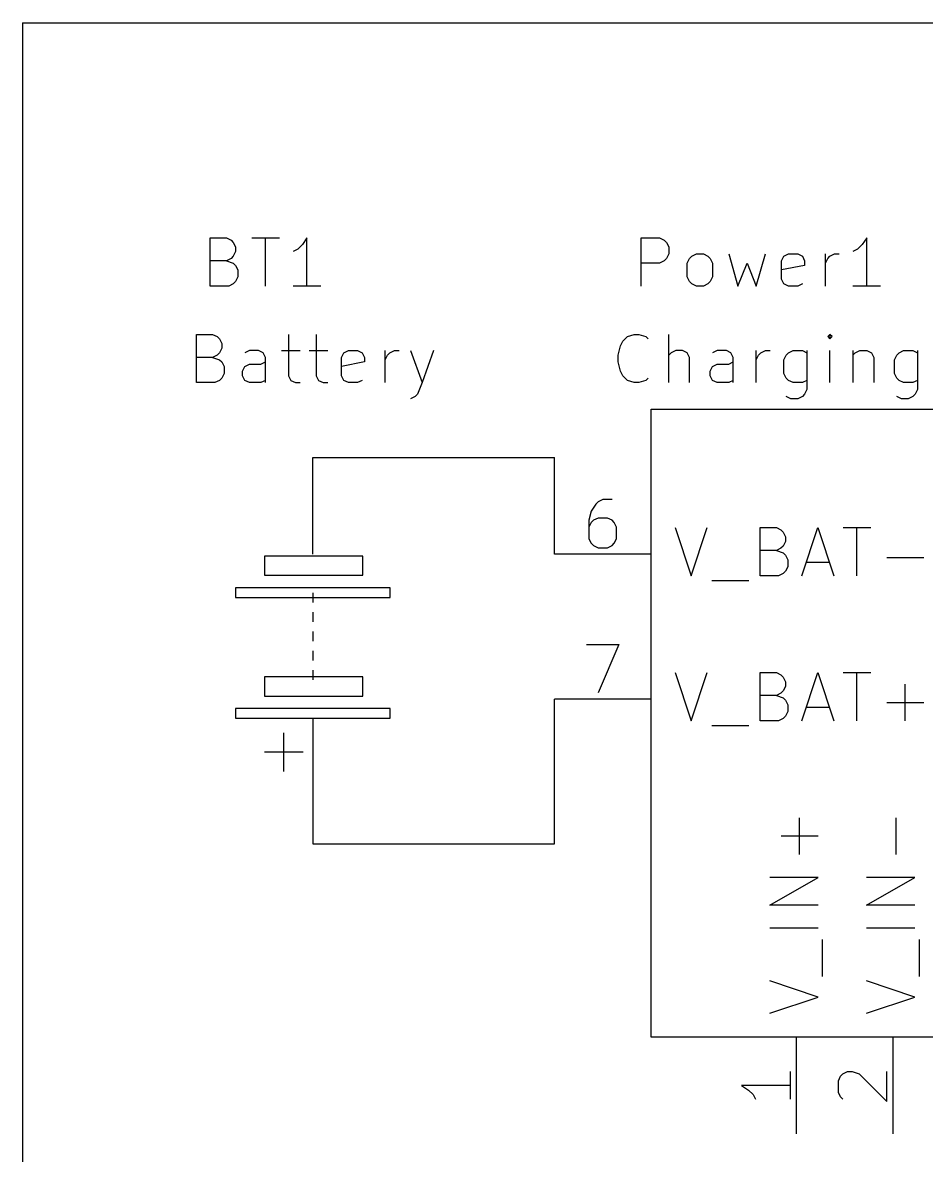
# Model space of a CAD drawing. Extents: x -4.8 to 16.7, y -9.4 to 5.7.
# Drawn here: x 8.327 to 10.43, y 3.058 to 5.695 of the extents above; entities that cross this region are included whole.
import ezdxf

# ---------------------------------------------------------------- set-up
doc = ezdxf.new("R2010")
doc.units = 0
doc.header["$MEASUREMENT"] = 0
for name, color, linetype in [('BLUE3', 171, 'CONTINUOUS'), ('CYAN2', 4, 'CONTINUOUS'), ('RED2', 1, 'CONTINUOUS'), ('RED3', 11, 'CONTINUOUS')]:
    doc.layers.add(name, color=color, linetype=linetype)
doc.layers.add('GREEN3', color=91, linetype='CONTINUOUS', lineweight=30)

msp = doc.modelspace()

# ---------------------------------------------------------------- linework, layer by layer
at = {"layer": 'BLUE3'}
for q in [(16.6523, 5.6953), (8.3273, -3.1922)]:
    msp.add_line((8.3273, 5.6953), q, dxfattribs=at)
at = {"layer": 'CYAN2', "linetype": 'Continuous'}
for p, q in [((8.7639, 5.082), (8.7639, 5.1945)), ((8.7639, 5.1945), (8.8014, 5.1945)), ((8.8014, 5.1945), (8.8122, 5.1891)), ((8.8122, 5.1891), (8.8175, 5.1837)), ((8.8175, 5.1837), (8.8229, 5.173)), ((8.8229, 5.173), (8.8229, 5.1623)), ((8.8604, 5.1945), (8.9247, 5.1945)), ((8.8925, 5.082), (8.8925, 5.1945)), ((8.9782, 5.1784), (8.9675, 5.1677)), ((8.9889, 5.1945), (8.9782, 5.1784)), ((8.9889, 5.082), (8.9889, 5.1945)), ((9.7667, 5.082), (9.7667, 5.1945)), ((9.7667, 5.1945), (9.8096, 5.1945)), ((9.7667, 5.082), (9.7667, 5.1945)), ((9.7667, 5.1945), (9.8096, 5.1945)), ((9.8096, 5.1945), (9.8203, 5.1891)), ((9.8096, 5.1945), (9.8203, 5.1891)), ((9.8203, 5.1891), (9.8257, 5.1837)), ((9.8203, 5.1891), (9.8257, 5.1837)), ((9.8257, 5.1837), (9.831, 5.173)), ((9.8257, 5.1837), (9.831, 5.173)), ((9.831, 5.173), (9.831, 5.157)), ((9.831, 5.173), (9.831, 5.157)), ((10.281, 5.1784), (10.2703, 5.1677)), ((10.281, 5.1784), (10.2703, 5.1677)), ((10.2917, 5.1945), (10.281, 5.1784)), ((10.2917, 5.1945), (10.281, 5.1784)), ((10.2917, 5.082), (10.2917, 5.1945)), ((10.2917, 5.082), (10.2917, 5.1945)), ((8.8122, 5.1462), (8.8014, 5.1409)), ((8.8175, 5.1516), (8.8122, 5.1462)), ((8.8229, 5.1623), (8.8175, 5.1516)), ((8.9675, 5.1677), (8.9568, 5.1623)), ((9.8257, 5.1462), (9.8203, 5.1409)), ((9.8257, 5.1462), (9.8203, 5.1409)), ((9.831, 5.157), (9.8257, 5.1462)), ((9.831, 5.157), (9.8257, 5.1462)), ((9.8739, 5.1355), (9.8792, 5.1462)), ((9.8739, 5.1355), (9.8792, 5.1462)), ((9.8792, 5.1462), (9.8846, 5.1516)), ((9.8792, 5.1462), (9.8846, 5.1516)), ((9.8846, 5.1516), (9.8953, 5.157)), ((9.8846, 5.1516), (9.8953, 5.157)), ((9.8953, 5.157), (9.9114, 5.157)), ((9.8953, 5.157), (9.9114, 5.157)), ((9.9114, 5.157), (9.9221, 5.1516)), ((9.9114, 5.157), (9.9221, 5.1516)), ((9.9221, 5.1516), (9.9275, 5.1462)), ((9.9221, 5.1516), (9.9275, 5.1462)), ((9.9275, 5.1462), (9.9328, 5.1355)), ((9.9275, 5.1462), (9.9328, 5.1355)), ((9.9703, 5.157), (9.9917, 5.082)), ((9.9703, 5.157), (9.9917, 5.082)), ((10.0346, 5.082), (10.056, 5.157)), ((10.0346, 5.082), (10.056, 5.157)), ((10.0935, 5.1409), (10.0989, 5.1516)), ((10.0935, 5.1409), (10.0989, 5.1516)), ((10.0989, 5.1516), (10.1096, 5.157)), ((10.0989, 5.1516), (10.1096, 5.157)), ((10.1096, 5.157), (10.131, 5.157)), ((10.1096, 5.157), (10.131, 5.157)), ((10.131, 5.157), (10.1417, 5.1516)), ((10.131, 5.157), (10.1417, 5.1516)), ((10.1417, 5.1516), (10.1471, 5.1409)), ((10.1417, 5.1516), (10.1471, 5.1409)), ((10.1953, 5.082), (10.1953, 5.157)), ((10.1953, 5.082), (10.1953, 5.157)), ((10.1953, 5.1355), (10.2007, 5.1462)), ((10.1953, 5.1355), (10.2007, 5.1462)), ((10.2007, 5.1462), (10.206, 5.1516)), ((10.2007, 5.1462), (10.206, 5.1516)), ((10.206, 5.1516), (10.2167, 5.157)), ((10.206, 5.1516), (10.2167, 5.157)), ((10.2167, 5.157), (10.2274, 5.157)), ((10.2167, 5.157), (10.2274, 5.157)), ((10.2703, 5.1677), (10.2596, 5.1623)), ((10.2703, 5.1677), (10.2596, 5.1623)), ((8.8014, 5.1409), (8.7639, 5.1409)), ((8.8014, 5.1409), (8.8175, 5.1355)), ((8.8175, 5.1355), (8.8229, 5.1302)), ((8.8229, 5.1302), (8.8282, 5.1195)), ((8.8282, 5.1195), (8.8282, 5.1034)), ((9.8096, 5.1355), (9.7667, 5.1355)), ((9.8096, 5.1355), (9.7667, 5.1355)), ((9.8203, 5.1409), (9.8096, 5.1355)), ((9.8203, 5.1409), (9.8096, 5.1355)), ((9.8739, 5.1034), (9.8739, 5.1355)), ((9.8739, 5.1034), (9.8739, 5.1355)), ((9.9328, 5.1355), (9.9328, 5.1034)), ((9.9328, 5.1355), (9.9328, 5.1034)), ((9.9917, 5.082), (10.0132, 5.1355)), ((9.9917, 5.082), (10.0132, 5.1355)), ((10.0132, 5.1355), (10.0346, 5.082)), ((10.0132, 5.1355), (10.0346, 5.082)), ((10.0935, 5.098), (10.0935, 5.1409)), ((10.0935, 5.098), (10.0935, 5.1409)), ((10.1471, 5.1302), (10.0935, 5.1195)), ((10.1471, 5.1302), (10.0935, 5.1195)), ((10.1471, 5.1409), (10.1471, 5.1302)), ((10.1471, 5.1409), (10.1471, 5.1302)), ((8.8229, 5.0927), (8.8175, 5.0873)), ((8.8282, 5.1034), (8.8229, 5.0927)), ((9.8792, 5.0927), (9.8739, 5.1034)), ((9.8792, 5.0927), (9.8739, 5.1034)), ((9.8846, 5.0873), (9.8792, 5.0927)), ((9.8846, 5.0873), (9.8792, 5.0927)), ((9.9275, 5.0927), (9.9221, 5.0873)), ((9.9275, 5.0927), (9.9221, 5.0873)), ((9.9328, 5.1034), (9.9275, 5.0927)), ((9.9328, 5.1034), (9.9275, 5.0927)), ((10.0989, 5.0873), (10.0935, 5.098)), ((10.0989, 5.0873), (10.0935, 5.098)), ((8.8068, 5.082), (8.7639, 5.082)), ((8.8175, 5.0873), (8.8068, 5.082)), ((9.0211, 5.082), (8.9568, 5.082)), ((9.8953, 5.082), (9.8846, 5.0873)), ((9.8953, 5.082), (9.8846, 5.0873)), ((9.9114, 5.082), (9.8953, 5.082)), ((9.9114, 5.082), (9.8953, 5.082)), ((9.9221, 5.0873), (9.9114, 5.082)), ((9.9221, 5.0873), (9.9114, 5.082)), ((10.1096, 5.082), (10.0989, 5.0873)), ((10.1096, 5.082), (10.0989, 5.0873)), ((10.131, 5.082), (10.1096, 5.082)), ((10.131, 5.082), (10.1096, 5.082)), ((10.1417, 5.0873), (10.131, 5.082)), ((10.1417, 5.0873), (10.131, 5.082)), ((10.3239, 5.082), (10.2596, 5.082)), ((10.3239, 5.082), (10.2596, 5.082)), ((8.7318, 4.857), (8.7318, 4.9695)), ((8.7318, 4.9695), (8.7693, 4.9695)), ((8.7693, 4.9695), (8.78, 4.9641)), ((8.78, 4.9641), (8.7854, 4.9587)), ((8.9461, 4.9695), (8.9461, 4.873)), ((9.0104, 4.9695), (9.0104, 4.873)), ((9.7239, 4.9534), (9.7346, 4.9641)), ((9.7239, 4.9534), (9.7346, 4.9641)), ((9.7346, 4.9641), (9.7507, 4.9695)), ((9.7346, 4.9641), (9.7507, 4.9695)), ((9.7507, 4.9695), (9.7614, 4.9695)), ((9.7507, 4.9695), (9.7614, 4.9695)), ((9.7614, 4.9695), (9.7774, 4.9641)), ((9.7614, 4.9695), (9.7774, 4.9641)), ((9.7774, 4.9641), (9.7828, 4.9587)), ((9.7774, 4.9641), (9.7828, 4.9587)), ((9.831, 4.857), (9.831, 4.9695)), ((9.831, 4.857), (9.831, 4.9695)), ((10.206, 4.9695), (10.2007, 4.9641)), ((10.206, 4.9695), (10.2007, 4.9641)), ((10.2007, 4.9641), (10.206, 4.9587)), ((10.2007, 4.9641), (10.206, 4.9587)), ((10.2114, 4.9641), (10.206, 4.9695)), ((10.206, 4.9695), (10.206, 4.9587)), ((10.2114, 4.9641), (10.206, 4.9695)), ((10.206, 4.9695), (10.206, 4.9587)), ((10.206, 4.9587), (10.2114, 4.9641)), ((10.206, 4.9587), (10.2114, 4.9641)), ((8.7854, 4.9587), (8.7907, 4.948)), ((8.7907, 4.9373), (8.7854, 4.9266)), ((8.7907, 4.948), (8.7907, 4.9373)), ((9.7132, 4.9212), (9.7185, 4.9427)), ((9.7132, 4.9212), (9.7185, 4.9427)), ((9.7185, 4.9427), (9.7239, 4.9534)), ((9.7185, 4.9427), (9.7239, 4.9534)), ((8.7693, 4.9159), (8.7318, 4.9159)), ((8.78, 4.9212), (8.7693, 4.9159)), ((8.7693, 4.9159), (8.7854, 4.9105)), ((8.7854, 4.9266), (8.78, 4.9212)), ((8.7854, 4.9105), (8.7907, 4.9052)), ((8.855, 4.932), (8.8443, 4.9266)), ((8.8764, 4.932), (8.855, 4.932)), ((8.8871, 4.9266), (8.8764, 4.932)), ((8.8925, 4.9159), (8.8871, 4.9266)), ((8.8925, 4.857), (8.8925, 4.9159)), ((8.93, 4.932), (8.9729, 4.932)), ((8.9943, 4.932), (9.0372, 4.932)), ((9.0693, 4.9159), (9.0747, 4.9266)), ((9.0693, 4.873), (9.0693, 4.9159)), ((9.0747, 4.9266), (9.0854, 4.932)), ((9.0854, 4.932), (9.1068, 4.932)), ((9.1068, 4.932), (9.1175, 4.9266)), ((9.1175, 4.9266), (9.1229, 4.9159)), ((9.1229, 4.9159), (9.1229, 4.9052)), ((9.1711, 4.857), (9.1711, 4.932)), ((9.1711, 4.9105), (9.1764, 4.9212)), ((9.1764, 4.9212), (9.1818, 4.9266)), ((9.1818, 4.9266), (9.1925, 4.932)), ((9.1925, 4.932), (9.2032, 4.932)), ((9.23, 4.932), (9.2568, 4.857)), ((9.2836, 4.932), (9.2568, 4.857)), ((9.7132, 4.9052), (9.7132, 4.9212)), ((9.7132, 4.9052), (9.7132, 4.9212)), ((9.8364, 4.9266), (9.831, 4.9212)), ((9.8364, 4.9266), (9.831, 4.9212)), ((9.8471, 4.932), (9.8364, 4.9266)), ((9.8471, 4.932), (9.8364, 4.9266)), ((9.8632, 4.932), (9.8471, 4.932)), ((9.8632, 4.932), (9.8471, 4.932)), ((9.8739, 4.9266), (9.8632, 4.932)), ((9.8739, 4.9266), (9.8632, 4.932)), ((9.8792, 4.9159), (9.8739, 4.9266)), ((9.8792, 4.9159), (9.8739, 4.9266)), ((9.8792, 4.857), (9.8792, 4.9159)), ((9.8792, 4.857), (9.8792, 4.9159)), ((9.9435, 4.932), (9.9328, 4.9266)), ((9.9435, 4.932), (9.9328, 4.9266)), ((9.9649, 4.932), (9.9435, 4.932)), ((9.9649, 4.932), (9.9435, 4.932)), ((9.9757, 4.9266), (9.9649, 4.932)), ((9.9757, 4.9266), (9.9649, 4.932)), ((9.981, 4.9159), (9.9757, 4.9266)), ((9.981, 4.9159), (9.9757, 4.9266)), ((9.981, 4.857), (9.981, 4.9159)), ((9.981, 4.857), (9.981, 4.9159)), ((10.0346, 4.857), (10.0346, 4.932)), ((10.0346, 4.857), (10.0346, 4.932)), ((10.0346, 4.9105), (10.04, 4.9212)), ((10.0346, 4.9105), (10.04, 4.9212)), ((10.04, 4.9212), (10.0453, 4.9266)), ((10.04, 4.9212), (10.0453, 4.9266)), ((10.0453, 4.9266), (10.056, 4.932)), ((10.0453, 4.9266), (10.056, 4.932)), ((10.056, 4.932), (10.0667, 4.932)), ((10.056, 4.932), (10.0667, 4.932)), ((10.0989, 4.9105), (10.1042, 4.9212)), ((10.0989, 4.9105), (10.1042, 4.9212)), ((10.0989, 4.8784), (10.0989, 4.9105)), ((10.0989, 4.8784), (10.0989, 4.9105)), ((10.1042, 4.9212), (10.1096, 4.9266)), ((10.1042, 4.9212), (10.1096, 4.9266)), ((10.1096, 4.9266), (10.1203, 4.932)), ((10.1096, 4.9266), (10.1203, 4.932)), ((10.1203, 4.932), (10.1417, 4.932)), ((10.1203, 4.932), (10.1417, 4.932)), ((10.1417, 4.932), (10.1525, 4.9266)), ((10.1417, 4.932), (10.1525, 4.9266)), ((10.1525, 4.932), (10.1525, 4.8409)), ((10.1525, 4.932), (10.1525, 4.8409)), ((10.206, 4.857), (10.206, 4.932)), ((10.206, 4.857), (10.206, 4.932)), ((10.2596, 4.932), (10.2596, 4.857)), ((10.2596, 4.932), (10.2596, 4.857)), ((10.2596, 4.9212), (10.265, 4.9266)), ((10.2596, 4.9212), (10.265, 4.9266)), ((10.265, 4.9266), (10.2757, 4.932)), ((10.265, 4.9266), (10.2757, 4.932)), ((10.2757, 4.932), (10.2917, 4.932)), ((10.2757, 4.932), (10.2917, 4.932)), ((10.2917, 4.932), (10.3024, 4.9266)), ((10.2917, 4.932), (10.3024, 4.9266)), ((10.3024, 4.9266), (10.3078, 4.9159)), ((10.3024, 4.9266), (10.3078, 4.9159)), ((10.3078, 4.9159), (10.3078, 4.857)), ((10.3078, 4.9159), (10.3078, 4.857)), ((10.356, 4.9105), (10.3614, 4.9212)), ((10.356, 4.9105), (10.3614, 4.9212)), ((10.356, 4.8784), (10.356, 4.9105)), ((10.356, 4.8784), (10.356, 4.9105)), ((10.3614, 4.9212), (10.3667, 4.9266)), ((10.3614, 4.9212), (10.3667, 4.9266)), ((10.3667, 4.9266), (10.3775, 4.932)), ((10.3667, 4.9266), (10.3775, 4.932)), ((10.3775, 4.932), (10.3989, 4.932)), ((10.3775, 4.932), (10.3989, 4.932)), ((10.3989, 4.932), (10.4096, 4.9266)), ((10.3989, 4.932), (10.4096, 4.9266)), ((10.4096, 4.932), (10.4096, 4.8409)), ((10.4096, 4.932), (10.4096, 4.8409)), ((8.7907, 4.9052), (8.7961, 4.8945)), ((8.7961, 4.8945), (8.7961, 4.8784)), ((8.8389, 4.8837), (8.8443, 4.8945)), ((8.8389, 4.873), (8.8389, 4.8837)), ((8.8443, 4.8945), (8.855, 4.8998)), ((8.855, 4.8998), (8.8818, 4.8998)), ((8.8818, 4.8998), (8.8925, 4.9052)), ((9.1229, 4.9052), (9.0693, 4.8945)), ((9.7185, 4.8837), (9.7132, 4.9052)), ((9.7185, 4.8837), (9.7132, 4.9052)), ((9.7239, 4.873), (9.7185, 4.8837)), ((9.7239, 4.873), (9.7185, 4.8837)), ((9.9275, 4.8837), (9.9328, 4.8945)), ((9.9275, 4.8837), (9.9328, 4.8945)), ((9.9275, 4.873), (9.9275, 4.8837)), ((9.9275, 4.873), (9.9275, 4.8837)), ((9.9328, 4.8945), (9.9435, 4.8998)), ((9.9328, 4.8945), (9.9435, 4.8998)), ((9.9435, 4.8998), (9.9703, 4.8998)), ((9.9435, 4.8998), (9.9703, 4.8998)), ((9.9703, 4.8998), (9.981, 4.9052)), ((9.9703, 4.8998), (9.981, 4.9052)), ((8.7746, 4.857), (8.7318, 4.857)), ((8.7854, 4.8623), (8.7746, 4.857)), ((8.7907, 4.8677), (8.7854, 4.8623)), ((8.7961, 4.8784), (8.7907, 4.8677)), ((8.8443, 4.8623), (8.8389, 4.873)), ((8.855, 4.857), (8.8443, 4.8623)), ((8.8818, 4.857), (8.855, 4.857)), ((8.8925, 4.8623), (8.8818, 4.857)), ((8.9461, 4.873), (8.9514, 4.8623)), ((8.9514, 4.8623), (8.9622, 4.857)), ((8.9622, 4.857), (8.9729, 4.857)), ((9.0104, 4.873), (9.0157, 4.8623)), ((9.0157, 4.8623), (9.0264, 4.857)), ((9.0264, 4.857), (9.0372, 4.857)), ((9.0747, 4.8623), (9.0693, 4.873)), ((9.0854, 4.857), (9.0747, 4.8623)), ((9.1068, 4.857), (9.0854, 4.857)), ((9.1175, 4.8623), (9.1068, 4.857)), ((9.2568, 4.857), (9.2461, 4.8302)), ((9.7346, 4.8623), (9.7239, 4.873)), ((9.7346, 4.8623), (9.7239, 4.873)), ((9.7507, 4.857), (9.7346, 4.8623)), ((9.7507, 4.857), (9.7346, 4.8623)), ((9.7614, 4.857), (9.7507, 4.857)), ((9.7614, 4.857), (9.7507, 4.857)), ((9.7774, 4.8623), (9.7614, 4.857)), ((9.7774, 4.8623), (9.7614, 4.857)), ((9.7828, 4.8677), (9.7774, 4.8623)), ((9.7828, 4.8677), (9.7774, 4.8623)), ((9.9328, 4.8623), (9.9275, 4.873)), ((9.9328, 4.8623), (9.9275, 4.873)), ((9.9435, 4.857), (9.9328, 4.8623)), ((9.9435, 4.857), (9.9328, 4.8623)), ((9.9703, 4.857), (9.9435, 4.857)), ((9.9703, 4.857), (9.9435, 4.857)), ((9.981, 4.8623), (9.9703, 4.857)), ((9.981, 4.8623), (9.9703, 4.857)), ((10.1042, 4.8677), (10.0989, 4.8784)), ((10.1042, 4.8677), (10.0989, 4.8784)), ((10.1096, 4.8623), (10.1042, 4.8677)), ((10.1096, 4.8623), (10.1042, 4.8677)), ((10.1203, 4.857), (10.1096, 4.8623)), ((10.1203, 4.857), (10.1096, 4.8623)), ((10.1417, 4.857), (10.1203, 4.857)), ((10.1417, 4.857), (10.1203, 4.857)), ((10.1525, 4.8623), (10.1417, 4.857)), ((10.1525, 4.8623), (10.1417, 4.857)), ((10.3614, 4.8677), (10.356, 4.8784)), ((10.3614, 4.8677), (10.356, 4.8784)), ((10.3667, 4.8623), (10.3614, 4.8677)), ((10.3667, 4.8623), (10.3614, 4.8677)), ((10.3775, 4.857), (10.3667, 4.8623)), ((10.3775, 4.857), (10.3667, 4.8623)), ((10.3989, 4.857), (10.3775, 4.857)), ((10.3989, 4.857), (10.3775, 4.857)), ((10.4096, 4.8623), (10.3989, 4.857)), ((10.4096, 4.8623), (10.3989, 4.857)), ((9.2461, 4.8302), (9.2407, 4.8248)), ((10.1471, 4.8302), (10.1417, 4.8248)), ((10.1471, 4.8302), (10.1417, 4.8248)), ((10.1525, 4.8409), (10.1471, 4.8302)), ((10.1525, 4.8409), (10.1471, 4.8302)), ((10.4042, 4.8302), (10.3989, 4.8248)), ((10.4042, 4.8302), (10.3989, 4.8248)), ((10.4096, 4.8409), (10.4042, 4.8302)), ((10.4096, 4.8409), (10.4042, 4.8302)), ((9.2407, 4.8248), (9.23, 4.8195)), ((10.1149, 4.8195), (10.1042, 4.8248)), ((10.1149, 4.8195), (10.1042, 4.8248)), ((10.131, 4.8195), (10.1149, 4.8195)), ((10.131, 4.8195), (10.1149, 4.8195)), ((10.1417, 4.8248), (10.131, 4.8195)), ((10.1417, 4.8248), (10.131, 4.8195)), ((10.3721, 4.8195), (10.3614, 4.8248)), ((10.3721, 4.8195), (10.3614, 4.8248)), ((10.3882, 4.8195), (10.3721, 4.8195)), ((10.3882, 4.8195), (10.3721, 4.8195)), ((10.3989, 4.8248), (10.3882, 4.8195)), ((10.3989, 4.8248), (10.3882, 4.8195)), ((9.8456, 4.5195), (9.8831, 4.407)), ((9.8456, 4.5195), (9.8831, 4.407)), ((9.8831, 4.407), (9.9205, 4.5195)), ((9.8831, 4.407), (9.9205, 4.5195)), ((10.0438, 4.407), (10.0438, 4.5195)), ((10.0438, 4.5195), (10.0813, 4.5195)), ((10.0438, 4.407), (10.0438, 4.5195)), ((10.0438, 4.5195), (10.0813, 4.5195)), ((10.0813, 4.5195), (10.092, 4.5141)), ((10.0813, 4.5195), (10.092, 4.5141)), ((10.092, 4.5141), (10.0974, 4.5087)), ((10.092, 4.5141), (10.0974, 4.5087)), ((10.1402, 4.407), (10.1777, 4.5195)), ((10.1402, 4.407), (10.1777, 4.5195)), ((10.1777, 4.5195), (10.2152, 4.407)), ((10.1777, 4.5195), (10.2152, 4.407)), ((10.2366, 4.5195), (10.3009, 4.5195)), ((10.2366, 4.5195), (10.3009, 4.5195)), ((10.2688, 4.407), (10.2688, 4.5195)), ((10.2688, 4.407), (10.2688, 4.5195)), ((10.0974, 4.5087), (10.1027, 4.498)), ((10.0974, 4.5087), (10.1027, 4.498)), ((10.1027, 4.4873), (10.0974, 4.4766)), ((10.1027, 4.4873), (10.0974, 4.4766)), ((10.1027, 4.498), (10.1027, 4.4873)), ((10.1027, 4.498), (10.1027, 4.4873)), ((10.0813, 4.4659), (10.0438, 4.4659)), ((10.0813, 4.4659), (10.0438, 4.4659)), ((10.092, 4.4712), (10.0813, 4.4659)), ((10.092, 4.4712), (10.0813, 4.4659)), ((10.0813, 4.4659), (10.0974, 4.4605)), ((10.0813, 4.4659), (10.0974, 4.4605)), ((10.0974, 4.4766), (10.092, 4.4712)), ((10.0974, 4.4766), (10.092, 4.4712)), ((10.0974, 4.4605), (10.1027, 4.4552)), ((10.0974, 4.4605), (10.1027, 4.4552)), ((10.1027, 4.4552), (10.1081, 4.4445)), ((10.1027, 4.4552), (10.1081, 4.4445)), ((10.1081, 4.4445), (10.1081, 4.4284)), ((10.1081, 4.4445), (10.1081, 4.4284)), ((10.1509, 4.4391), (10.2045, 4.4391)), ((10.1509, 4.4391), (10.2045, 4.4391)), ((10.3384, 4.4498), (10.4241, 4.4498)), ((10.3384, 4.4498), (10.4241, 4.4498)), ((10.0866, 4.407), (10.0438, 4.407)), ((10.0866, 4.407), (10.0438, 4.407)), ((10.0974, 4.4123), (10.0866, 4.407)), ((10.0974, 4.4123), (10.0866, 4.407)), ((10.1027, 4.4177), (10.0974, 4.4123)), ((10.1027, 4.4177), (10.0974, 4.4123)), ((10.1081, 4.4284), (10.1027, 4.4177)), ((10.1081, 4.4284), (10.1027, 4.4177)), ((9.9313, 4.3962), (10.017, 4.3962)), ((9.9313, 4.3962), (10.017, 4.3962)), ((9.8456, 4.182), (9.8831, 4.0695)), ((9.8456, 4.182), (9.8831, 4.0695)), ((9.8831, 4.0695), (9.9205, 4.182)), ((9.8831, 4.0695), (9.9205, 4.182)), ((10.0438, 4.0695), (10.0438, 4.182)), ((10.0438, 4.182), (10.0813, 4.182)), ((10.0438, 4.0695), (10.0438, 4.182)), ((10.0438, 4.182), (10.0813, 4.182)), ((10.0813, 4.182), (10.092, 4.1766)), ((10.0813, 4.182), (10.092, 4.1766)), ((10.092, 4.1766), (10.0974, 4.1712)), ((10.092, 4.1766), (10.0974, 4.1712)), ((10.0974, 4.1712), (10.1027, 4.1605)), ((10.0974, 4.1712), (10.1027, 4.1605)), ((10.1402, 4.0695), (10.1777, 4.182)), ((10.1402, 4.0695), (10.1777, 4.182)), ((10.1777, 4.182), (10.2152, 4.0695)), ((10.1777, 4.182), (10.2152, 4.0695)), ((10.2366, 4.182), (10.3009, 4.182)), ((10.2366, 4.182), (10.3009, 4.182)), ((10.2688, 4.0695), (10.2688, 4.182)), ((10.2688, 4.0695), (10.2688, 4.182)), ((10.1027, 4.1498), (10.0974, 4.1391)), ((10.1027, 4.1498), (10.0974, 4.1391)), ((10.1027, 4.1605), (10.1027, 4.1498)), ((10.1027, 4.1605), (10.1027, 4.1498)), ((10.3813, 4.0695), (10.3813, 4.1552)), ((10.3813, 4.0695), (10.3813, 4.1552)), ((10.0813, 4.1284), (10.0438, 4.1284)), ((10.0813, 4.1284), (10.0438, 4.1284)), ((10.092, 4.1337), (10.0813, 4.1284)), ((10.092, 4.1337), (10.0813, 4.1284)), ((10.0813, 4.1284), (10.0974, 4.123)), ((10.0813, 4.1284), (10.0974, 4.123)), ((10.0974, 4.1391), (10.092, 4.1337)), ((10.0974, 4.1391), (10.092, 4.1337)), ((10.0974, 4.123), (10.1027, 4.1177)), ((10.0974, 4.123), (10.1027, 4.1177)), ((10.1027, 4.1177), (10.1081, 4.107)), ((10.1027, 4.1177), (10.1081, 4.107)), ((10.1081, 4.0909), (10.1027, 4.0802)), ((10.1081, 4.0909), (10.1027, 4.0802)), ((10.1081, 4.107), (10.1081, 4.0909)), ((10.1081, 4.107), (10.1081, 4.0909)), ((10.1509, 4.1016), (10.2045, 4.1016)), ((10.1509, 4.1016), (10.2045, 4.1016)), ((10.3384, 4.1123), (10.4241, 4.1123)), ((10.3384, 4.1123), (10.4241, 4.1123)), ((10.0866, 4.0695), (10.0438, 4.0695)), ((10.0866, 4.0695), (10.0438, 4.0695)), ((10.0974, 4.0748), (10.0866, 4.0695)), ((10.0974, 4.0748), (10.0866, 4.0695)), ((10.1027, 4.0802), (10.0974, 4.0748)), ((10.1027, 4.0802), (10.0974, 4.0748)), ((9.9313, 4.0587), (10.017, 4.0587)), ((9.9313, 4.0587), (10.017, 4.0587)), ((10.1354, 3.7582), (10.1354, 3.8439)), ((10.1354, 3.7582), (10.1354, 3.8439)), ((10.3604, 3.7582), (10.3604, 3.8439)), ((10.3604, 3.7582), (10.3604, 3.8439)), ((10.1782, 3.8011), (10.0925, 3.8011)), ((10.1782, 3.8011), (10.0925, 3.8011)), ((10.0657, 3.6404), (10.1782, 3.7046)), ((10.1782, 3.7046), (10.0657, 3.7046)), ((10.0657, 3.6404), (10.1782, 3.7046)), ((10.1782, 3.7046), (10.0657, 3.7046)), ((10.2907, 3.6404), (10.4032, 3.7046)), ((10.4032, 3.7046), (10.2907, 3.7046)), ((10.2907, 3.6404), (10.4032, 3.7046)), ((10.4032, 3.7046), (10.2907, 3.7046)), ((10.1782, 3.6404), (10.0657, 3.6404)), ((10.1782, 3.6404), (10.0657, 3.6404)), ((10.4032, 3.6404), (10.2907, 3.6404)), ((10.4032, 3.6404), (10.2907, 3.6404)), ((10.1782, 3.5868), (10.0657, 3.5868)), ((10.1782, 3.5868), (10.0657, 3.5868)), ((10.4032, 3.5868), (10.2907, 3.5868)), ((10.4032, 3.5868), (10.2907, 3.5868)), ((10.189, 3.4743), (10.189, 3.56)), ((10.189, 3.4743), (10.189, 3.56)), ((10.414, 3.4743), (10.414, 3.56)), ((10.414, 3.4743), (10.414, 3.56)), ((10.1782, 3.4261), (10.0657, 3.4636)), ((10.1782, 3.4261), (10.0657, 3.4636)), ((10.4032, 3.4261), (10.2907, 3.4636)), ((10.4032, 3.4261), (10.2907, 3.4636)), ((10.0657, 3.3886), (10.1782, 3.4261)), ((10.0657, 3.3886), (10.1782, 3.4261)), ((10.2907, 3.3886), (10.4032, 3.4261)), ((10.2907, 3.3886), (10.4032, 3.4261))]:
    msp.add_line(p, q, dxfattribs=at)
at = {"layer": 'GREEN3', "linetype": 'Continuous'}
for p, q in [((9.0023, 4.6828), (9.5648, 4.6828)), ((9.5648, 4.4578), (9.5648, 4.6828)), ((9.5648, 3.7828), (9.5648, 4.1203)), ((9.0023, 3.7828), (9.5648, 3.7828))]:
    msp.add_line(p, q, dxfattribs=at)
at = {"layer": 'RED2', "linetype": 'Continuous'}
for p, q in [((9.7898, 3.3328), (9.7898, 4.7953)), ((9.7898, 4.7953), (11.2523, 4.7953)), ((9.0023, 4.4578), (9.0023, 4.6828)), ((9.7898, 4.4578), (9.5648, 4.4578)), ((9.7898, 4.4578), (9.5648, 4.4578)), ((9.1193, 4.4533), (8.8898, 4.4533)), ((8.8898, 4.4533), (8.8898, 4.4083)), ((9.1193, 4.4083), (9.1193, 4.4533)), ((8.8898, 4.4083), (9.1193, 4.4083)), ((9.1823, 4.3791), (8.8223, 4.3791)), ((8.8223, 4.3791), (8.8223, 4.3566)), ((9.1823, 4.3566), (9.1823, 4.3791)), ((8.8223, 4.3566), (9.1823, 4.3566)), ((9.0023, 4.3678), (9.0023, 4.3453)), ((9.0023, 4.3228), (9.0023, 4.3003)), ((9.0023, 4.2778), (9.0023, 4.2553)), ((9.0023, 4.2328), (9.0023, 4.2103)), ((9.1193, 4.1721), (8.8898, 4.1721)), ((8.8898, 4.1721), (8.8898, 4.1271)), ((9.0023, 4.1878), (9.0023, 4.1653)), ((9.1193, 4.1271), (9.1193, 4.1721)), ((8.8898, 4.1271), (9.1193, 4.1271)), ((9.7898, 4.1203), (9.5648, 4.1203)), ((9.7898, 4.1203), (9.5648, 4.1203)), ((9.1823, 4.0978), (8.8223, 4.0978)), ((8.8223, 4.0978), (8.8223, 4.0753)), ((9.1823, 4.0753), (9.1823, 4.0978)), ((8.8223, 4.0753), (9.1823, 4.0753)), ((9.0023, 4.0753), (9.0023, 4.0078)), ((8.9348, 3.9516), (8.9348, 4.0416)), ((8.9798, 3.9966), (8.8898, 3.9966)), ((9.0023, 4.0078), (9.0023, 3.7828)), ((11.2523, 3.3328), (9.7898, 3.3328)), ((10.1273, 3.3328), (10.1273, 3.1078)), ((10.1273, 3.3328), (10.1273, 3.1078)), ((10.3523, 3.3328), (10.3523, 3.1078)), ((10.3523, 3.3328), (10.3523, 3.1078))]:
    msp.add_line(p, q, dxfattribs=at)
at = {"layer": 'RED3', "linetype": 'Continuous'}
for p, q in [((9.6613, 4.574), (9.6505, 4.5579)), ((9.6613, 4.574), (9.6505, 4.5579)), ((9.6666, 4.5793), (9.6613, 4.574)), ((9.6666, 4.5793), (9.6613, 4.574)), ((9.6773, 4.5847), (9.6666, 4.5793)), ((9.6773, 4.5847), (9.6666, 4.5793)), ((9.6988, 4.5847), (9.6773, 4.5847)), ((9.6988, 4.5847), (9.6773, 4.5847)), ((9.6505, 4.5579), (9.6452, 4.5365)), ((9.6505, 4.5579), (9.6452, 4.5365)), ((9.6666, 4.5418), (9.6559, 4.5365)), ((9.6666, 4.5418), (9.6559, 4.5365)), ((9.6881, 4.5418), (9.6666, 4.5418)), ((9.6881, 4.5418), (9.6666, 4.5418)), ((9.6988, 4.5365), (9.6881, 4.5418)), ((9.6988, 4.5365), (9.6881, 4.5418)), ((9.6452, 4.5365), (9.6452, 4.4936)), ((9.6452, 4.5365), (9.6452, 4.4936)), ((9.6505, 4.5311), (9.6452, 4.5204)), ((9.6505, 4.5311), (9.6452, 4.5204)), ((9.6559, 4.5365), (9.6505, 4.5311)), ((9.6559, 4.5365), (9.6505, 4.5311)), ((9.7041, 4.5311), (9.6988, 4.5365)), ((9.7041, 4.5311), (9.6988, 4.5365)), ((9.7095, 4.5204), (9.7041, 4.5311)), ((9.7095, 4.5204), (9.7041, 4.5311)), ((9.7095, 4.4936), (9.7095, 4.5204)), ((9.7095, 4.4936), (9.7095, 4.5204)), ((9.6452, 4.4936), (9.6505, 4.4829)), ((9.6452, 4.4936), (9.6505, 4.4829)), ((9.7041, 4.4829), (9.7095, 4.4936)), ((9.7041, 4.4829), (9.7095, 4.4936)), ((9.6505, 4.4829), (9.6559, 4.4776)), ((9.6505, 4.4829), (9.6559, 4.4776)), ((9.6559, 4.4776), (9.6666, 4.4722)), ((9.6559, 4.4776), (9.6666, 4.4722)), ((9.6666, 4.4722), (9.6881, 4.4722)), ((9.6666, 4.4722), (9.6881, 4.4722)), ((9.6881, 4.4722), (9.6988, 4.4776)), ((9.6881, 4.4722), (9.6988, 4.4776)), ((9.6988, 4.4776), (9.7041, 4.4829)), ((9.6988, 4.4776), (9.7041, 4.4829)), ((9.6398, 4.2472), (9.7149, 4.2472)), ((9.6398, 4.2472), (9.7149, 4.2472)), ((9.7149, 4.2472), (9.6666, 4.1347)), ((9.7149, 4.2472), (9.6666, 4.1347)), ((10.113, 3.2525), (10.113, 3.1882)), ((10.113, 3.2525), (10.113, 3.1882)), ((10.2308, 3.2418), (10.2362, 3.2471)), ((10.2308, 3.2418), (10.2362, 3.2471)), ((10.2362, 3.2471), (10.2469, 3.2525)), ((10.2362, 3.2471), (10.2469, 3.2525)), ((10.2469, 3.2525), (10.2576, 3.2525)), ((10.2469, 3.2525), (10.2576, 3.2525)), ((10.2576, 3.2525), (10.2737, 3.2471)), ((10.2576, 3.2525), (10.2737, 3.2471)), ((10.2737, 3.2471), (10.338, 3.1828)), ((10.2737, 3.2471), (10.338, 3.1828)), ((10.338, 3.1828), (10.338, 3.2525)), ((10.338, 3.1828), (10.338, 3.2525)), ((10.113, 3.2203), (10.0005, 3.2203)), ((10.0005, 3.2203), (10.0166, 3.2096)), ((10.113, 3.2203), (10.0005, 3.2203)), ((10.0005, 3.2203), (10.0166, 3.2096)), ((10.2255, 3.2311), (10.2308, 3.2418)), ((10.2255, 3.2311), (10.2308, 3.2418)), ((10.2255, 3.2043), (10.2255, 3.2311)), ((10.2255, 3.2043), (10.2255, 3.2311)), ((10.0166, 3.2096), (10.0273, 3.1989)), ((10.0166, 3.2096), (10.0273, 3.1989)), ((10.0273, 3.1989), (10.0326, 3.1882)), ((10.0273, 3.1989), (10.0326, 3.1882)), ((10.2308, 3.1936), (10.2255, 3.2043)), ((10.2308, 3.1936), (10.2255, 3.2043)), ((10.2362, 3.1882), (10.2308, 3.1936)), ((10.2362, 3.1882), (10.2308, 3.1936))]:
    msp.add_line(p, q, dxfattribs=at)

doc.saveas('drawing.dxf')
